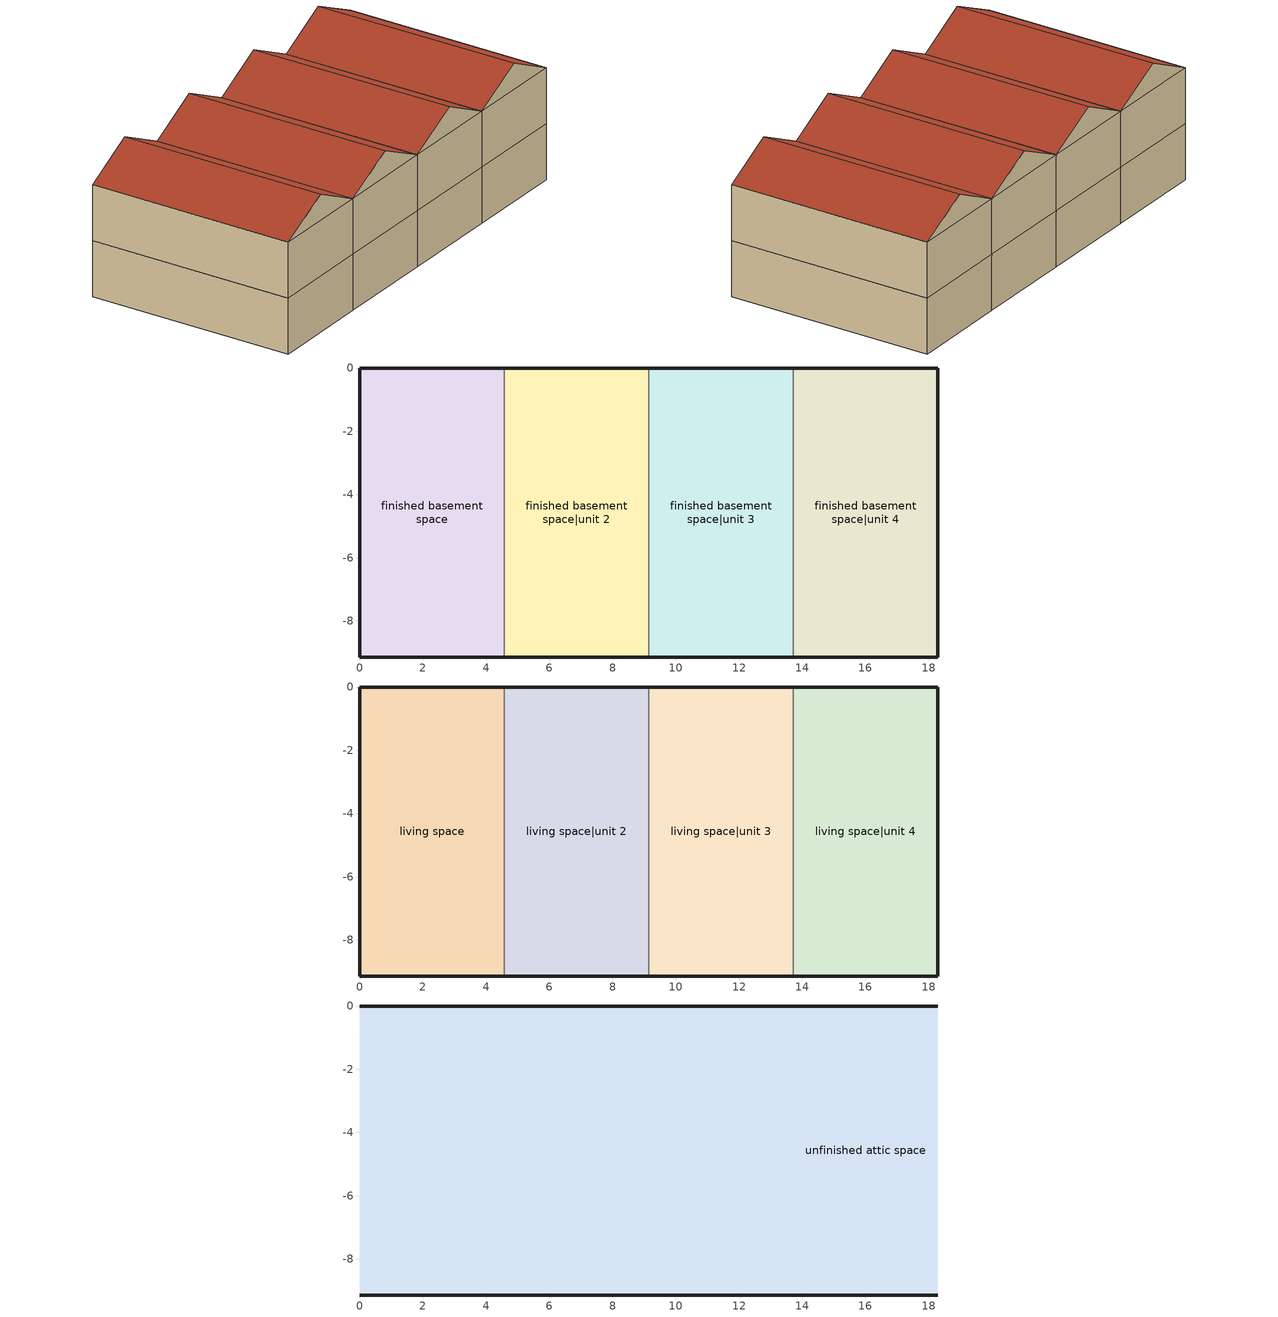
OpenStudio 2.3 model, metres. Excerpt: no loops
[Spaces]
finished basement space
 floor ground: 0,-9.14 0,0 4.57,0 4.57,-9.14 z-2.44
 wall ground: 4.57,0 0,0 0,-9.14 4.57,-9.14 z-2.44:0
 wall to finished basement space|unit 2: 4.57,-9.14 4.57,0 z-2.44:0
finished basement space|unit 2
 floor ground: 4.57,-9.14 4.57,0 9.14,0 9.14,-9.14 z-2.44
 wall ground: 9.14,0 4.57,0 / 4.57,-9.14 9.14,-9.14 z-2.44:0
 wall to finished basement space|unit 3: 9.14,-9.14 9.14,0 z-2.44:0
finished basement space|unit 3
 floor ground: 9.14,-9.14 9.14,0 13.72,0 13.72,-9.14 z-2.44
 wall ground: 13.72,0 9.14,0 / 9.14,-9.14 13.72,-9.14 z-2.44:0
 wall to finished basement space|unit 4: 13.72,-9.14 13.72,0 z-2.44:0
finished basement space|unit 4
 floor ground: 13.72,-9.14 13.72,0 18.29,0 18.29,-9.14 z-2.44
 wall ground: 13.72,-9.14 18.29,-9.14 18.29,0 13.72,0 z-2.44:0
living space
 floor to finished basement space: 0,-9.14 0,0 4.57,0 4.57,-9.14 z0
 wall outside: 4.57,0 0,0 0,-9.14 4.57,-9.14 z0:2.44
 wall to living space|unit 2: 4.57,-9.14 4.57,0 z0:2.44
living space|unit 2
 floor to finished basement space|unit 2: 4.57,-9.14 4.57,0 9.14,0 9.14,-9.14 z0
 wall outside: 4.57,-9.14 9.14,-9.14 / 9.14,0 4.57,0 z0:2.44
 wall to living space|unit 3: 9.14,-9.14 9.14,0 z0:2.44
living space|unit 3
 floor to finished basement space|unit 3: 9.14,-9.14 9.14,0 13.72,0 13.72,-9.14 z0
 wall outside: 9.14,-9.14 13.72,-9.14 / 13.72,0 9.14,0 z0:2.44
 wall to living space|unit 4: 13.72,-9.14 13.72,0 z0:2.44
living space|unit 4
 floor to finished basement space|unit 4: 13.72,-9.14 13.72,0 18.29,0 18.29,-9.14 z0
 wall outside: 13.72,-9.14 18.29,-9.14 18.29,0 13.72,0 z0:2.44
unfinished attic space
 floor to living space: 0,-9.14 0,0 4.57,0 4.57,-9.14 z2.44
 floor to living space|unit 2: 4.57,-9.14 4.57,0 9.14,0 9.14,-9.14 z2.44
 floor to living space|unit 3: 9.14,-9.14 9.14,0 13.72,0 13.72,-9.14 z2.44
 floor to living space|unit 4: 13.72,-9.14 13.72,0 18.29,0 18.29,-9.14 z2.44
 wall outside: 2.29,-9.14,3.58 0,-9.14,2.44 4.57,-9.14,2.44; 2.29,0,3.58 4.57,0,2.44 0,0,2.44; 6.86,0,3.58 9.14,0,2.44 4.57,0,2.44; 6.86,-9.14,3.58 4.57,-9.14,2.44 9.14,-9.14,2.44; 11.43,0,3.58 13.72,0,2.44 9.14,0,2.44; 11.43,-9.14,3.58 9.14,-9.14,2.44 13.72,-9.14,2.44; 16,0,3.58 18.29,0,2.44 13.72,0,2.44; 16,-9.14,3.58 13.72,-9.14,2.44 18.29,-9.14,2.44
 roof outside: 2.29,0,3.58 0,0,2.44 0,-9.14,2.44 2.29,-9.14,3.58; 2.29,-9.14,3.58 4.57,-9.14,2.44 4.57,0,2.44 2.29,0,3.58; 6.86,-9.14,3.58 9.14,-9.14,2.44 9.14,0,2.44 6.86,0,3.58; 6.86,0,3.58 4.57,0,2.44 4.57,-9.14,2.44 6.86,-9.14,3.58; 11.43,-9.14,3.58 13.72,-9.14,2.44 13.72,0,2.44 11.43,0,3.58; 11.43,0,3.58 9.14,0,2.44 9.14,-9.14,2.44 11.43,-9.14,3.58; 16,-9.14,3.58 18.29,-9.14,2.44 18.29,0,2.44 16,0,3.58; 16,0,3.58 13.72,0,2.44 13.72,-9.14,2.44 16,-9.14,3.58
[Schedule:Day]
residential clothes washer schedule allday5 2; residential clothes washer schedule allday6 2; residential clothes washer schedule allday7 2; residential clothes washer schedule allday8 2; residential clothes washer schedule allday15 2; residential clothes washer schedule allday19 2; residential clothes washer schedule allday21 2; residential clothes washer schedule allday22 2; residential clothes washer schedule allday26 2; residential clothes washer schedule allday29 2; residential clothes washer schedule allday32 2; residential clothes washer schedule allday38 2; residential clothes washer schedule allday39 2; residential clothes washer schedule allday46 2; residential clothes washer schedule allday50 2; residential clothes washer schedule allday53 2; residential clothes washer schedule allday60 2; residential clothes washer schedule allday65 2; residential clothes washer schedule allday79 2; residential clothes washer schedule allday81 2; residential clothes washer schedule allday83 2; residential clothes washer schedule allday88 2; residential clothes washer schedule allday89 2; residential clothes washer schedule allday95 2; residential clothes washer schedule allday96 2; residential clothes washer schedule allday97 2; residential clothes washer schedule allday108 2; residential clothes washer schedule allday111 2; residential clothes washer schedule allday113 2; residential clothes washer schedule allday116 2; residential clothes washer schedule allday117 2; residential clothes washer schedule allday128 2; residential clothes washer schedule allday134 2; residential clothes washer schedule allday136 2; residential clothes washer schedule allday137 2; residential clothes washer schedule allday142 2; residential clothes washer schedule allday143 2; residential clothes washer schedule allday144 2; residential clothes washer schedule allday146 2; residential clothes washer schedule allday160 2; residential clothes washer schedule allday161 2; residential clothes washer schedule allday162 2; residential clothes washer schedule allday165 2; residential clothes washer schedule allday166 2; residential clothes washer schedule allday167 2; residential clothes washer schedule allday168 2; residential clothes washer schedule allday170 2; residential clothes washer schedule allday172 2; residential clothes washer schedule allday173 2; residential clothes washer schedule allday175 2; residential clothes washer schedule allday178 2; residential clothes washer schedule allday186 2; residential clothes washer schedule allday187 2; residential clothes washer schedule allday191 2; residential clothes washer schedule allday192 2; residential clothes washer schedule allday194 2; residential clothes washer schedule allday204 2; residential clothes washer schedule allday205 2; residential clothes washer schedule allday213 2; residential clothes washer schedule allday214 2; residential clothes washer schedule allday215 2; residential clothes washer schedule allday216 2; residential clothes washer schedule allday222 2; residential clothes washer schedule allday233 2; residential clothes washer schedule allday235 2; residential clothes washer schedule allday237 2; residential clothes washer schedule allday238 2; residential clothes washer schedule allday239 2; residential clothes washer schedule allday240 2; residential clothes washer schedule allday241 2; residential clothes washer schedule allday242 2; residential clothes washer schedule allday243 2; residential clothes washer schedule allday244 2; residential clothes washer schedule allday246 2; residential clothes washer schedule allday247 2; residential clothes washer schedule allday249 2; residential clothes washer schedule allday250 2; residential clothes washer schedule allday254 2; residential clothes washer schedule allday256 2; residential clothes washer schedule allday259 2; residential clothes washer schedule allday262 2; residential clothes washer schedule allday267 2; residential clothes washer schedule allday269 2; residential clothes washer schedule allday272 2; residential clothes washer schedule allday274 2; residential clothes washer schedule allday282 2; residential clothes washer schedule allday283 2; residential clothes washer schedule allday288 2; residential clothes washer schedule allday289 2; residential clothes washer schedule allday291 2; residential clothes washer schedule allday292 2; residential clothes washer schedule allday294 2; residential clothes washer schedule allday295 2; residential clothes washer schedule allday308 2; residential clothes washer schedule allday310 2; residential clothes washer schedule allday316 2; residential clothes washer schedule allday329 2; residential clothes washer schedule allday331 2; residential clothes washer schedule allday333 2; residential clothes washer schedule allday335 2; residential clothes washer schedule allday339 2; residential clothes washer schedule allday341 2; residential clothes washer schedule allday343 2; residential clothes washer schedule allday349 2; residential clothes washer schedule allday353 2; residential clothes washer schedule allday355 2; residential clothes washer schedule allday358 2; residential clothes washer schedule allday360 2; residential clothes washer schedule allday361 2; residential clothes washer schedule allday364 2; Schedule Day 4; residential clothes washer schedule allday2 3; residential clothes washer schedule allday3 3; residential clothes washer schedule allday6 3; residential clothes washer schedule allday9 3; residential clothes washer schedule allday10 3; residential clothes washer schedule allday12 3; residential clothes washer schedule allday13 3; residential clothes washer schedule allday14 3; residential clothes washer schedule allday15 3; residential clothes washer schedule allday22 3; residential clothes washer schedule allday26 3; residential clothes washer schedule allday28 3; residential clothes washer schedule allday29 3; residential clothes washer schedule allday33 3; residential clothes washer schedule allday36 3; residential clothes washer schedule allday39 3; residential clothes washer schedule allday45 3; residential clothes washer schedule allday46 3; residential clothes washer schedule allday53 3; residential clothes washer schedule allday57 3; residential clothes washer schedule allday60 3; residential clothes washer schedule allday67 3; residential clothes washer schedule allday72 3; residential clothes washer schedule allday86 3; residential clothes washer schedule allday88 3; residential clothes washer schedule allday90 3; residential clothes washer schedule allday95 3; residential clothes washer schedule allday96 3; residential clothes washer schedule allday102 3; residential clothes washer schedule allday103 3; residential clothes washer schedule allday104 3; residential clothes washer schedule allday115 3; residential clothes washer schedule allday118 3; residential clothes washer schedule allday120 3; residential clothes washer schedule allday123 3; residential clothes washer schedule allday124 3; residential clothes washer schedule allday135 3; residential clothes washer schedule allday141 3; residential clothes washer schedule allday143 3; residential clothes washer schedule allday144 3; residential clothes washer schedule allday149 3; residential clothes washer schedule allday150 3; residential clothes washer schedule allday151 3; residential clothes washer schedule allday153 3; residential clothes washer schedule allday167 3; residential clothes washer schedule allday168 3; residential clothes washer schedule allday169 3; residential clothes washer schedule allday172 3; residential clothes washer schedule allday173 3; residential clothes washer schedule allday174 3; residential clothes washer schedule allday175 3; residential clothes washer schedule allday177 3; residential clothes washer schedule allday179 3; residential clothes washer schedule allday180 3; residential clothes washer schedule allday182 3; residential clothes washer schedule allday185 3; residential clothes washer schedule allday193 3; residential clothes washer schedule allday194 3; residential clothes washer schedule allday198 3; residential clothes washer schedule allday199 3; residential clothes washer schedule allday201 3; residential clothes washer schedule allday211 3; residential clothes washer schedule allday212 3; residential clothes washer schedule allday220 3; residential clothes washer schedule allday221 3; residential clothes washer schedule allday222 3; residential clothes washer schedule allday223 3; residential clothes washer schedule allday229 3; residential clothes washer schedule allday240 3; residential clothes washer schedule allday242 3; residential clothes washer schedule allday244 3; residential clothes washer schedule allday245 3; residential clothes washer schedule allday246 3; residential clothes washer schedule allday247 3; residential clothes washer schedule allday248 3; residential clothes washer schedule allday249 3; residential clothes washer schedule allday250 3; residential clothes washer schedule allday251 3; residential clothes washer schedule allday253 3; residential clothes washer schedule allday254 3; residential clothes washer schedule allday256 3; residential clothes washer schedule allday257 3; residential clothes washer schedule allday261 3; residential clothes washer schedule allday263 3; residential clothes washer schedule allday266 3; residential clothes washer schedule allday269 3; residential clothes washer schedule allday274 3; residential clothes washer schedule allday276 3; residential clothes washer schedule allday279 3; residential clothes washer schedule allday281 3; residential clothes washer schedule allday289 3; residential clothes washer schedule allday290 3; residential clothes washer schedule allday295 3; residential clothes washer schedule allday296 3; residential clothes washer schedule allday298 3; residential clothes washer schedule allday299 3; residential clothes washer schedule allday301 3; residential clothes washer schedule allday302 3; residential clothes washer schedule allday315 3; residential clothes washer schedule allday317 3: 24, 0, 0
residential clothes washer schedule allday9 2; residential clothes washer schedule allday16 3: 9, 20, 0, 9, 30, 0.159618, 15, 50, 0, 16, 0, 0.0569246, 19, 50, 0, 20, 0, 0.0422111, 24, 0, 0
residential clothes washer schedule allday10 2; residential clothes washer schedule allday17 3: 18, 50, 0, 19, 0, 0.0546734, 21, 50, 0, 22, 0, 0.0433769, 22, 30, 0, 22, 40, 0.0059698, 24, 0, 0
residential clothes washer schedule allday11 2; residential clothes washer schedule allday18 3: 10, 20, 0, 10, 30, 0.0442212, 11, 40, 0, 11, 50, 0.0761206, 24, 0, 0
residential clothes washer schedule allday12 2; residential clothes washer schedule allday19 3: 13, 10, 0, 13, 20, 0.0358995, 14, 30, 0, 14, 40, 0.044804, 21, 50, 0, 22, 0, 0.0669347, 22, 10, 0.114392, 22, 20, 0.038995, 24, 0, 0
residential clothes washer schedule allday13 2; residential clothes washer schedule allday20 3: 8, 50, 0, 9, 0, 0.0302111, 24, 0, 0
residential clothes washer schedule allday14 2; residential clothes washer schedule allday21 3: 10, 0, 0, 10, 10, 0.075618, 24, 0, 0
residential clothes washer schedule allday16 2; residential clothes washer schedule allday23 3: 18, 10, 0, 18, 20, 0.031799, 19, 30, 0, 19, 40, 0.0070352, 20, 40, 0, 20, 50, 0.0671759, 24, 0, 0
residential clothes washer schedule allday17 2; residential clothes washer schedule allday24 3: 6, 50, 0, 7, 0, 0.0342111, 8, 0, 0, 8, 10, 0.0394372, 8, 40, 0, 8, 50, 0.102332, 14, 20, 0, 14, 30, 0.0766232, 14, 40, 0.0559598, 21, 20, 0, 21, 30, 0.135919, 24, 0, 0
residential clothes washer schedule allday18 2; residential clothes washer schedule allday25 3: 7, 30, 0, 7, 40, 0.0832763, 8, 40, 0, 8, 50, 0.0274975, 9, 0, 0.0380905, 19, 10, 0, 19, 20, 0.0472161, 20, 20, 0, 20, 30, 0.111156, 20, 40, 0.0339296, 24, 0, 0
residential clothes washer schedule allday20 2; residential clothes washer schedule allday27 3: 8, 10, 0, 8, 20, 0.0225729, 9, 30, 0, 9, 40, 0.0542714, 24, 0, 0
residential clothes washer schedule allday23 2; residential clothes washer schedule allday30 3: 10, 10, 0, 10, 20, 0.0726432, 11, 20, 0, 11, 30, 0.0728643, 12, 40, 0, 12, 50, 0.0550955, 13, 50, 0, 14, 0, 0.0319196, 24, 0, 0
residential clothes washer schedule allday24 2; residential clothes washer schedule allday31 3: 16, 0, 0, 16, 10, 0.0672562, 22, 10, 0, 22, 20, 0.0223317, 23, 20, 0, 23, 30, 0.0201206, 24, 0, 0
residential clothes washer schedule allday25 2; residential clothes washer schedule allday32 3: 21, 40, 0, 21, 50, 0.093206, 24, 0, 0
residential clothes washer schedule allday27 2; residential clothes washer schedule allday34 3: 5, 10, 0, 5, 20, 0.084804, 5, 30, 0.0030352, 17, 30, 0, 17, 40, 0.127879, 24, 0, 0
residential clothes washer schedule allday28 2; residential clothes washer schedule allday35 3: 4, 30, 0, 4, 40, 0.0394372, 7, 10, 0, 7, 20, 0.0632362, 7, 30, 0.0247236, 8, 20, 0, 8, 30, 0.0079799, 8, 40, 0.0313367, 24, 0, 0
residential clothes washer schedule allday30 2; residential clothes washer schedule allday37 3: 11, 20, 0, 11, 30, 0.0198995, 12, 30, 0, 12, 40, 0.0480603, 13, 50, 0, 14, 0, 0.061387, 15, 0, 0, 15, 10, 0.0524422, 16, 50, 0, 17, 0, 0.0118191, 17, 10, 0.0787739, 24, 0, 0
residential clothes washer schedule allday31 2; residential clothes washer schedule allday38 3: 14, 50, 0, 15, 0, 0.0511156, 24, 0, 0
residential clothes washer schedule allday33 2; residential clothes washer schedule allday40 3: 9, 40, 0, 9, 50, 0.0784523, 24, 0, 0
residential clothes washer schedule allday34 2; residential clothes washer schedule allday41 3: 7, 10, 0, 7, 20, 0.0689246, 7, 30, 0.115015, 8, 30, 0, 8, 40, 0.167478, 8, 50, 0.0257487, 9, 40, 0, 9, 50, 0.0336683, 10, 0, 0.0738493, 24, 0, 0
residential clothes washer schedule allday35 2; residential clothes washer schedule allday42 3: 8, 20, 0, 8, 30, 0.0211457, 24, 0, 0
residential clothes washer schedule allday36 2; residential clothes washer schedule allday43 3: 13, 10, 0, 13, 20, 0.0225528, 24, 0, 0
residential clothes washer schedule allday37 2; residential clothes washer schedule allday44 3: 14, 30, 0, 14, 50, 0.0443819, 24, 0, 0
residential clothes washer schedule allday40 2; residential clothes washer schedule allday47 3: 15, 10, 0, 15, 20, 0.0662312, 24, 0, 0
residential clothes washer schedule allday41 2; residential clothes washer schedule allday48 3: 23, 50, 0, 24, 0, 0.0068141
residential clothes washer schedule allday42 2; residential clothes washer schedule allday49 3: 1, 10, 0, 1, 20, 0.0237387, 16, 50, 0, 17, 0, 0.0059698, 24, 0, 0
residential clothes washer schedule allday43 2; residential clothes washer schedule allday50 3: 7, 0, 0, 7, 10, 0.0462915, 8, 10, 0, 8, 20, 0.0045628, 15, 40, 0, 15, 50, 0.190633, 16, 50, 0, 17, 0, 0.0126231, 17, 10, 0.0207035, 24, 0, 0
residential clothes washer schedule allday44 2; residential clothes washer schedule allday51 3: 10, 30, 0, 10, 40, 0.0360603, 11, 40, 0, 11, 50, 0.0504523, 24, 0, 0
residential clothes washer schedule allday45 2; residential clothes washer schedule allday52 3: 1, 40, 0, 1, 50, 0.0455879, 2, 50, 0, 3, 0, 0.0038794, 7, 30, 0, 7, 40, 0.0438995, 16, 0, 0, 16, 10, 0.101146, 17, 20, 0, 17, 30, 0.0229146, 24, 0, 0
residential clothes washer schedule allday47 2; residential clothes washer schedule allday54 3: 14, 10, 0, 14, 20, 0.061407, 14, 30, 0.0826131, 20, 0, 0, 20, 10, 0.0688442, 24, 0, 0
residential clothes washer schedule allday48 2; residential clothes washer schedule allday55 3: 8, 50, 0, 9, 0, 0.0830955, 9, 10, 0.0619698, 10, 0, 0, 10, 10, 0.0107739, 10, 20, 0.0166834, 24, 0, 0
residential clothes washer schedule allday49 2; residential clothes washer schedule allday56 3: 8, 0, 0, 8, 10, 0.0723819, 15, 50, 0, 16, 0, 0.0249045, 16, 10, 0.0366432, 16, 20, 0.0483819, 17, 0, 0, 17, 10, 0.0076382, 17, 20, 0.036201, 17, 30, 0.0722211, 17, 40, 0, 17, 50, 0.0382111, 18, 50, 0, 19, 0, 0.0204623, 20, 10, 0, 20, 20, 0.0081005, 24, 0, 0
residential clothes washer schedule allday51 2; residential clothes washer schedule allday58 3: 22, 10, 0, 22, 20, 0.0933066, 24, 0, 0
residential clothes washer schedule allday52 2; residential clothes washer schedule allday59 3: 8, 10, 0, 8, 20, 0.0567839, 9, 30, 0, 9, 40, 0.0306131, 24, 0, 0
residential clothes washer schedule allday54 2; residential clothes washer schedule allday61 3: 18, 20, 0, 18, 30, 0.0036784, 24, 0, 0
residential clothes washer schedule allday55 2; residential clothes washer schedule allday62 3: 4, 20, 0, 4, 30, 0.0760402, 5, 30, 0, 5, 40, 0.12193, 5, 50, 0.0634171, 6, 50, 0, 7, 0, 0.064784, 9, 0, 0, 9, 10, 0.003598, 10, 10, 0, 10, 20, 0.051196, 24, 0, 0
residential clothes washer schedule allday56 2; residential clothes washer schedule allday63 3: 16, 20, 0, 16, 30, 0.0742513, 24, 0, 0
residential clothes washer schedule allday57 2; residential clothes washer schedule allday64 3: 14, 40, 0, 14, 50, 0.0605427, 24, 0, 0
residential clothes washer schedule allday58 2; residential clothes washer schedule allday65 3: 16, 40, 0, 16, 50, 0.0366432, 24, 0, 0
residential clothes washer schedule allday59 2; residential clothes washer schedule allday66 3: 5, 10, 0, 5, 20, 0.0237789, 12, 30, 0, 12, 40, 0.0173266, 13, 40, 0, 13, 50, 0.0494874, 15, 0, 0, 15, 10, 0.0198593, 24, 0, 0
residential clothes washer schedule allday61 2; residential clothes washer schedule allday68 3: 8, 50, 0, 9, 0, 0.0148744, 9, 10, 0.0226532, 9, 50, 0, 10, 0, 0.0125226, 17, 20, 0, 17, 30, 0.0624925, 24, 0, 0
residential clothes washer schedule allday62 2; residential clothes washer schedule allday69 3: 14, 40, 0, 14, 50, 0.0192764, 24, 0, 0
residential clothes washer schedule allday63 2; residential clothes washer schedule allday70 3: 9, 0, 0, 9, 10, 0.0246432, 24, 0, 0
residential clothes washer schedule allday64 2; residential clothes washer schedule allday71 3: 9, 10, 0, 9, 20, 0.0305528, 9, 30, 0.0052261, 9, 40, 0.0958593, 9, 50, 0.090211, 10, 20, 0, 10, 30, 0.029005, 10, 40, 0, 10, 50, 0.0960201, 11, 0, 0.0960804, 11, 50, 0, 12, 0, 0.0794573, 12, 10, 0.122653, 12, 20, 0.0392764, 13, 0, 0, 13, 10, 0.0467538, 13, 20, 0.182452, 13, 30, 0.0711759, 24, 0, 0
residential clothes washer schedule allday66 2; residential clothes washer schedule allday73 3: 9, 0, 0, 9, 10, 0.036804, 10, 20, 0, 10, 30, 0.0687437, 24, 0, 0
residential clothes washer schedule allday67 2; residential clothes washer schedule allday74 3: 18, 40, 0, 18, 50, 0.0915778, 19, 0, 0.0573668, 19, 10, 0.0295477, 24, 0, 0
residential clothes washer schedule allday68 2; residential clothes washer schedule allday75 3: 10, 0, 0, 10, 10, 0.0466131, 24, 0, 0
residential clothes washer schedule allday69 2; residential clothes washer schedule allday76 3: 6, 30, 0, 6, 40, 0.0574472, 24, 0, 0
residential clothes washer schedule allday70 2; residential clothes washer schedule allday77 3: 7, 0, 0, 7, 10, 0.102714, 8, 10, 0, 8, 20, 0.0860302, 8, 30, 0.0453066, 18, 0, 0, 18, 10, 0.0468945, 18, 20, 0.102995, 18, 30, 0.0659297, 18, 40, 0.0184925, 24, 0, 0
residential clothes washer schedule allday71 2; residential clothes washer schedule allday78 3: 12, 0, 0, 12, 10, 0.0929046, 12, 20, 0.0606432, 13, 20, 0, 13, 30, 0.0469347, 24, 0, 0
residential clothes washer schedule allday72 2; residential clothes washer schedule allday79 3: 9, 50, 0, 10, 0, 0.0063719, 14, 40, 0, 14, 50, 0.0476985, 24, 0, 0
residential clothes washer schedule allday73 2; residential clothes washer schedule allday80 3: 11, 10, 0, 11, 20, 0.0367236, 20, 0, 0, 20, 10, 0.0191156, 24, 0, 0
residential clothes washer schedule allday74 2; residential clothes washer schedule allday81 3: 11, 50, 0, 12, 0, 0.0276583, 12, 10, 0, 12, 20, 0.0887839, 12, 30, 0.0136281, 24, 0, 0
residential clothes washer schedule allday75 2; residential clothes washer schedule allday82 3: 23, 10, 0, 23, 20, 0.0391759, 23, 30, 0.0923618, 23, 40, 0.034995, 24, 0, 0
residential clothes washer schedule allday76 2; residential clothes washer schedule allday83 3: 21, 10, 0, 21, 20, 0.0715578, 24, 0, 0
residential clothes washer schedule allday77 2; residential clothes washer schedule allday84 3: 4, 30, 0, 4, 40, 0.0450854, 24, 0, 0
residential clothes washer schedule allday78 2; residential clothes washer schedule allday85 3: 14, 50, 0, 15, 0, 0.0209246, 24, 0, 0
residential clothes washer schedule allday80 2; residential clothes washer schedule allday87 3: 11, 30, 0, 11, 40, 0.0732261, 12, 40, 0, 12, 50, 0.0321809, 24, 0, 0
residential clothes washer schedule allday82 2; residential clothes washer schedule allday89 3: 5, 20, 0, 5, 30, 0.0379095, 24, 0, 0
residential clothes washer schedule allday84 2; residential clothes washer schedule allday91 3: 22, 40, 0, 22, 50, 0.0082814, 24, 0, 0
residential clothes washer schedule allday85 2; residential clothes washer schedule allday92 3: 10, 50, 0, 11, 0, 0.0383317, 11, 10, 0.0157588, 11, 20, 0.0537286, 12, 10, 0, 12, 20, 0.100281, 12, 30, 0.130332, 12, 40, 0.0803216, 23, 20, 0, 23, 30, 0.0194975, 24, 0, 0
residential clothes washer schedule allday86 2; residential clothes washer schedule allday93 3: 8, 50, 0, 9, 0, 0.0542312, 24, 0, 0
residential clothes washer schedule allday87 2; residential clothes washer schedule allday94 3: 10, 30, 0, 10, 40, 0.0316784, 16, 50, 0, 17, 0, 0.0476181, 17, 10, 0.0426935, 17, 20, 0.0267538, 24, 0, 0
residential clothes washer schedule allday90 2; residential clothes washer schedule allday97 3: 12, 0, 0, 12, 10, 0.0488844, 12, 20, 0.0261307, 24, 0, 0
residential clothes washer schedule allday91 2; residential clothes washer schedule allday98 3: 7, 50, 0, 8, 0, 0.0046633, 24, 0, 0
residential clothes washer schedule allday92 2; residential clothes washer schedule allday99 3: 15, 30, 0, 15, 40, 0.0523015, 24, 0, 0
residential clothes washer schedule allday93 2; residential clothes washer schedule allday100 3: 13, 10, 0, 13, 20, 0.013809, 24, 0, 0
residential clothes washer schedule allday94 2; residential clothes washer schedule allday101 3: 8, 30, 0, 8, 40, 0.0893668, 8, 50, 0.0126834, 24, 0, 0
residential clothes washer schedule allday98 2; residential clothes washer schedule allday105 3: 6, 20, 0, 6, 30, 0.022593, 11, 40, 0, 11, 50, 0.0276985, 12, 0, 0.0951155, 12, 10, 0.152261, 23, 10, 0, 23, 20, 0.0346734, 24, 0, 0
residential clothes washer schedule allday99 2; residential clothes washer schedule allday106 3: 0, 20, 0, 0, 30, 0.0518794, 8, 40, 0, 8, 50, 0.0173467, 10, 0, 0, 10, 10, 0.0708342, 11, 10, 0, 11, 20, 0.0650854, 22, 10, 0, 22, 20, 0.0054673, 24, 0, 0
residential clothes washer schedule allday100 2; residential clothes washer schedule allday107 3: 10, 20, 0, 10, 30, 0.0087236, 24, 0, 0
residential clothes washer schedule allday101 2; residential clothes washer schedule allday108 3: 11, 30, 0, 11, 40, 0.0332462, 24, 0, 0
residential clothes washer schedule allday102 2; residential clothes washer schedule allday109 3: 11, 10, 0, 11, 20, 0.0535678, 14, 50, 0, 15, 0, 0.0367437, 24, 0, 0
residential clothes washer schedule allday103 2; residential clothes washer schedule allday110 3: 8, 10, 0, 8, 20, 0.0638392, 24, 0, 0
residential clothes washer schedule allday104 2; residential clothes washer schedule allday111 3: 13, 50, 0, 14, 0, 0.0561005, 15, 0, 0, 15, 10, 0.084382, 16, 10, 0, 16, 20, 0.0548744, 17, 30, 0, 17, 40, 0.0565226, 21, 20, 0, 21, 30, 0.0590754, 21, 40, 0.0072563, 24, 0, 0
residential clothes washer schedule allday105 2; residential clothes washer schedule allday112 3: 0, 20, 0, 0, 30, 0.0367638, 13, 50, 0, 14, 0, 0.002593, 14, 10, 0.0637588, 16, 50, 0, 17, 0, 0.0100704, 17, 10, 0.0316784, 18, 0, 0, 18, 10, 0.0058492, 18, 20, 0.010995, 24, 0, 0
residential clothes washer schedule allday106 2; residential clothes washer schedule allday113 3: 10, 0, 0, 10, 10, 0.0353166, 24, 0, 0
residential clothes washer schedule allday107 2; residential clothes washer schedule allday114 3: 0, 10, 0.0863518, 1, 20, 0, 1, 30, 0.0437387, 24, 0, 0
residential clothes washer schedule allday109 2; residential clothes washer schedule allday116 3: 23, 10, 0, 23, 20, 0.0273568, 24, 0, 0
residential clothes washer schedule allday110 2; residential clothes washer schedule allday117 3: 0, 30, 0, 0, 40, 0.12808, 1, 40, 0, 1, 50, 0.0366432, 16, 40, 0, 16, 50, 0.0548945, 18, 0, 0, 18, 10, 0.0959799, 19, 10, 0, 19, 20, 0.0630553, 20, 30, 0, 20, 40, 0.0448643, 24, 0, 0
residential clothes washer schedule allday112 2; residential clothes washer schedule allday119 3: 7, 50, 0, 8, 0, 0.0026332, 9, 0, 0, 9, 10, 0.0204623, 11, 0, 0, 11, 10, 0.0324422, 12, 10, 0, 12, 20, 0.0159397, 12, 30, 0.0527638, 24, 0, 0
residential clothes washer schedule allday114 2; residential clothes washer schedule allday121 3: 19, 40, 0, 19, 50, 0.0720402, 24, 0, 0
residential clothes washer schedule allday115 2; residential clothes washer schedule allday122 3: 20, 30, 0, 20, 40, 0.0115176, 21, 50, 0, 22, 0, 0.0829748, 24, 0, 0
residential clothes washer schedule allday118 2; residential clothes washer schedule allday125 3: 9, 30, 0, 9, 40, 0.0162814, 21, 10, 0, 21, 20, 0.0527839, 24, 0, 0
residential clothes washer schedule allday119 2; residential clothes washer schedule allday126 3: 7, 0, 0, 7, 10, 0.0396382, 14, 0, 0, 14, 10, 0.142834, 24, 0, 0
residential clothes washer schedule allday120 2; residential clothes washer schedule allday127 3: 2, 20, 0, 2, 30, 0.0064322, 3, 40, 0, 3, 50, 0.118794, 21, 10, 0, 21, 20, 0.0285427, 24, 0, 0
residential clothes washer schedule allday121 2; residential clothes washer schedule allday128 3: 6, 30, 0, 6, 40, 0.0750553, 6, 50, 0.0340101, 7, 40, 0, 7, 50, 0.0912764, 8, 0, 0.0458693, 9, 10, 0, 9, 20, 0.0448844, 24, 0, 0
residential clothes washer schedule allday122 2; residential clothes washer schedule allday129 3: 15, 0, 0, 15, 10, 0.13206, 15, 20, 0.0239196, 24, 0, 0
residential clothes washer schedule allday123 2; residential clothes washer schedule allday130 3: 21, 10, 0, 21, 20, 0.0984322, 24, 0, 0
residential clothes washer schedule allday124 2; residential clothes washer schedule allday131 3: 7, 10, 0, 7, 20, 0.062191, 12, 30, 0, 12, 40, 0.082211, 24, 0, 0
residential clothes washer schedule allday125 2; residential clothes washer schedule allday132 3: 17, 50, 0, 18, 0, 0.0679396, 19, 10, 0, 19, 20, 0.0660101, 24, 0, 0
residential clothes washer schedule allday126 2; residential clothes washer schedule allday133 3: 16, 50, 0, 17, 0, 0.0553769, 24, 0, 0
residential clothes washer schedule allday127 2; residential clothes washer schedule allday134 3: 20, 30, 0, 20, 40, 0.099618, 20, 50, 0.049809, 24, 0, 0
residential clothes washer schedule allday129 2; residential clothes washer schedule allday136 3: 17, 30, 0, 17, 40, 0.0957186, 24, 0, 0
residential clothes washer schedule allday130 2; residential clothes washer schedule allday137 3: 22, 30, 0, 22, 40, 0.0391357, 22, 50, 0.0402613, 24, 0, 0
residential clothes washer schedule allday131 2; residential clothes washer schedule allday138 3: 14, 20, 0, 14, 30, 0.0763216, 24, 0, 0
residential clothes washer schedule allday132 2; residential clothes washer schedule allday139 3: 11, 40, 0, 11, 50, 0.0586935, 12, 50, 0, 13, 0, 0.0628342, 14, 10, 0, 14, 20, 0.0078593, 15, 20, 0, 15, 30, 0.0666734, 24, 0, 0
residential clothes washer schedule allday133 2; residential clothes washer schedule allday140 3: 11, 20, 0, 11, 30, 0.0059899, 24, 0, 0
residential clothes washer schedule allday135 2; residential clothes washer schedule allday142 3: 16, 0, 0, 16, 10, 0.0319196, 24, 0, 0
residential clothes washer schedule allday138 2; residential clothes washer schedule allday145 3: 7, 0, 0, 7, 10, 0.0363819, 10, 0, 0, 10, 10, 0.0723819, 11, 20, 0, 11, 30, 0.0663316, 24, 0, 0
residential clothes washer schedule allday139 2; residential clothes washer schedule allday146 3: 8, 30, 0, 8, 40, 0.0599598, 9, 10, 0, 9, 20, 0.0241206, 9, 30, 0, 9, 40, 0.0667136, 24, 0, 0
residential clothes washer schedule allday140 2; residential clothes washer schedule allday147 3: 9, 0, 0, 9, 10, 0.0270352, 10, 10, 0, 10, 20, 0.0019899, 24, 0, 0
residential clothes washer schedule allday141 2; residential clothes washer schedule allday148 3: 8, 0, 0, 8, 10, 0.0422513, 8, 20, 0.139377, 15, 40, 0, 15, 50, 0.0351558, 24, 0, 0
residential clothes washer schedule allday145 2; residential clothes washer schedule allday152 3: 5, 0, 0, 5, 10, 0.0062714, 5, 20, 0.086794, 5, 30, 0.0340302, 10, 0, 0, 10, 10, 0.0069146, 10, 20, 0.109427, 19, 0, 0, 19, 10, 0.0524824, 20, 10, 0, 20, 20, 0.0193769, 21, 30, 0, 21, 40, 0.0743518, 24, 0, 0
residential clothes washer schedule allday147 2; residential clothes washer schedule allday154 3: 12, 10, 0, 12, 20, 0.0228141, 13, 30, 0, 13, 40, 0.0017487, 24, 0, 0
residential clothes washer schedule allday148 2; residential clothes washer schedule allday155 3: 14, 30, 0, 14, 40, 0.0627739, 20, 40, 0, 20, 50, 0.0190352, 21, 50, 0, 22, 0, 0.0235176, 24, 0, 0
residential clothes washer schedule allday149 2; residential clothes washer schedule allday156 3: 10, 50, 0, 11, 0, 0.0197387, 21, 30, 0, 21, 40, 0.018392, 22, 40, 0, 22, 50, 0.0065729, 24, 0, 0
residential clothes washer schedule allday150 2; residential clothes washer schedule allday157 3: 15, 0, 0, 15, 10, 0.0587738, 24, 0, 0
residential clothes washer schedule allday151 2; residential clothes washer schedule allday158 3: 15, 0, 0, 15, 10, 0.0199397, 18, 20, 0, 18, 30, 0.0748543, 19, 40, 0, 19, 50, 0.0179899, 20, 50, 0, 21, 0, 0.0376683, 22, 10, 0, 22, 20, 0.0419899, 24, 0, 0
residential clothes washer schedule allday152 2; residential clothes washer schedule allday159 3: 10, 30, 0, 10, 40, 0.0572864, 11, 40, 0, 11, 50, 0.0639397, 19, 0, 0, 19, 10, 0.0468341, 24, 0, 0
residential clothes washer schedule allday153 2; residential clothes washer schedule allday160 3: 12, 40, 0, 12, 50, 0.0373266, 24, 0, 0
residential clothes washer schedule allday154 2; residential clothes washer schedule allday161 3: 8, 40, 0, 8, 50, 0.0219899, 18, 0, 0, 18, 10, 0.0490452, 24, 0, 0
residential clothes washer schedule allday155 2; residential clothes washer schedule allday162 3: 9, 40, 0, 9, 50, 0.0456683, 24, 0, 0
residential clothes washer schedule allday156 2; residential clothes washer schedule allday163 3: 9, 50, 0, 10, 0, 0.0269347, 11, 10, 0, 11, 20, 0.0487638, 24, 0, 0
residential clothes washer schedule allday157 2; residential clothes washer schedule allday164 3: 4, 0, 0, 4, 10, 0.0571256, 7, 10, 0, 7, 20, 0.0658894, 8, 20, 0, 8, 30, 0.0261709, 9, 40, 0, 9, 50, 0.0515578, 16, 50, 0, 17, 0, 0.0139497, 24, 0, 0
residential clothes washer schedule allday158 2; residential clothes washer schedule allday165 3: 8, 50, 0, 9, 0, 0.0179095, 24, 0, 0
residential clothes washer schedule allday159 2; residential clothes washer schedule allday166 3: 8, 20, 0, 8, 30, 0.0085628, 24, 0, 0
residential clothes washer schedule allday163 2; residential clothes washer schedule allday170 3: 12, 20, 0, 12, 30, 0.0107739, 24, 0, 0
residential clothes washer schedule allday164 2; residential clothes washer schedule allday171 3: 7, 0, 0, 7, 10, 0.046191, 7, 20, 0.0645226, 11, 0, 0, 11, 10, 0.0014271, 12, 0, 0, 12, 10, 0.0816281, 13, 10, 0, 13, 20, 0.099397, 18, 0, 0, 18, 10, 0.0846633, 24, 0, 0
residential clothes washer schedule allday169 2; residential clothes washer schedule allday176 3: 8, 20, 0, 8, 30, 0.0439397, 8, 40, 0, 8, 50, 0.0535879, 9, 30, 0, 9, 40, 0.0234774, 9, 50, 0, 10, 0, 0.0229146, 10, 10, 0.0169045, 11, 10, 0, 11, 20, 0.0510955, 14, 0, 0, 14, 10, 0.0207437, 15, 10, 0, 15, 20, 0.0451256, 20, 10, 0, 20, 20, 0.0319598, 24, 0, 0
residential clothes washer schedule allday171 2; residential clothes washer schedule allday178 3: 14, 20, 0, 14, 30, 0.047196, 24, 0, 0
residential clothes washer schedule allday174 2; residential clothes washer schedule allday181 3: 5, 40, 0, 5, 50, 0.061005, 10, 40, 0, 10, 50, 0.0952563, 24, 0, 0
residential clothes washer schedule allday176 2; residential clothes washer schedule allday183 3: 7, 30, 0, 7, 40, 0.0032161, 9, 20, 0, 9, 30, 0.0628744, 13, 20, 0, 13, 30, 0.0486633, 20, 30, 0, 20, 40, 0.0545528, 21, 40, 0, 21, 50, 0.035598, 24, 0, 0
residential clothes washer schedule allday177 2; residential clothes washer schedule allday184 3: 19, 20, 0, 19, 30, 0.008402, 24, 0, 0
residential clothes washer schedule allday179 2; residential clothes washer schedule allday186 3: 23, 10, 0, 23, 20, 0.0572864, 24, 0, 0
residential clothes washer schedule allday180 2; residential clothes washer schedule allday187 3: 0, 20, 0, 0, 30, 0.0026131, 13, 0, 0, 13, 10, 0.0678794, 20, 0, 0, 20, 10, 0.0333467, 24, 0, 0
residential clothes washer schedule allday181 2; residential clothes washer schedule allday188 3: 0, 20, 0, 0, 30, 0.077809, 1, 30, 0, 1, 40, 0.0247437, 11, 20, 0, 11, 30, 0.0575678, 24, 0, 0
residential clothes washer schedule allday182 2; residential clothes washer schedule allday189 3: 12, 30, 0, 12, 40, 0.0367035, 12, 50, 0, 13, 0, 0.0683618, 24, 0, 0
residential clothes washer schedule allday183 2; residential clothes washer schedule allday190 3: 8, 10, 0, 8, 30, 0.0379296, 8, 40, 0, 8, 50, 0.0059095, 9, 30, 0, 9, 40, 0.0149146, 24, 0, 0
residential clothes washer schedule allday184 2; residential clothes washer schedule allday191 3: 13, 10, 0, 13, 20, 0.0078794, 14, 30, 0, 14, 40, 0.0168241, 24, 0, 0
residential clothes washer schedule allday185 2; residential clothes washer schedule allday192 3: 16, 40, 0, 16, 50, 0.0538894, 17, 40, 0, 17, 50, 0.0031759, 19, 0, 0, 19, 10, 0.0078593, 24, 0, 0
residential clothes washer schedule allday188 2; residential clothes washer schedule allday195 3: 15, 40, 0, 15, 50, 0.0369447, 24, 0, 0
residential clothes washer schedule allday189 2; residential clothes washer schedule allday196 3: 7, 20, 0, 7, 30, 0.0163015, 8, 0, 0, 8, 10, 0.0666131, 9, 10, 0, 9, 20, 0.0229548, 9, 30, 0.056804, 24, 0, 0
residential clothes washer schedule allday190 2; residential clothes washer schedule allday197 3: 11, 0, 0, 11, 10, 0.0110352, 21, 50, 0, 22, 0, 0.0402814, 24, 0, 0
residential clothes washer schedule allday193 2; residential clothes washer schedule allday200 3: 10, 10, 0, 10, 20, 0.0714774, 10, 30, 0.0606432, 10, 40, 0.0865929, 11, 30, 0, 11, 40, 0.0620503, 11, 50, 0.103879, 12, 0, 0.0136683, 12, 40, 0, 12, 50, 0.0197387, 13, 0, 0.054191, 13, 10, 0.206975, 13, 20, 0.0215879, 24, 0, 0
residential clothes washer schedule allday195 2; residential clothes washer schedule allday202 3: 11, 30, 0, 11, 40, 0.0051658, 12, 50, 0, 13, 0, 0.0673366, 24, 0, 0
residential clothes washer schedule allday196 2; residential clothes washer schedule allday203 3: 10, 10, 0, 10, 20, 0.0625528, 24, 0, 0
residential clothes washer schedule allday197 2; residential clothes washer schedule allday204 3: 14, 0, 0, 14, 10, 0.0912161, 24, 0, 0
residential clothes washer schedule allday198 2; residential clothes washer schedule allday205 3: 12, 10, 0, 12, 20, 0.0174673, 24, 0, 0
residential clothes washer schedule allday199 2; residential clothes washer schedule allday206 3: 20, 50, 0, 21, 0, 0.060804, 22, 10, 0, 22, 20, 0.0391156, 24, 0, 0
residential clothes washer schedule allday200 2; residential clothes washer schedule allday207 3: 8, 50, 0, 9, 0, 0.0691658, 9, 10, 0, 9, 20, 0.015397, 10, 20, 0, 10, 30, 0.0028141, 11, 40, 0, 11, 50, 0.0350754, 24, 0, 0
residential clothes washer schedule allday201 2; residential clothes washer schedule allday208 3: 7, 20, 0, 7, 30, 0.0927036, 19, 30, 0, 19, 40, 0.0757588, 19, 50, 0.194251, 20, 0, 0.046191, 20, 40, 0, 20, 50, 0.0367437, 21, 0, 0.108161, 21, 10, 0.0651457, 21, 30, 0, 21, 40, 0.010392, 23, 50, 0, 24, 0, 0.0433568
residential clothes washer schedule allday202 2; residential clothes washer schedule allday209 3: 1, 10, 0, 1, 20, 0.0023317, 1, 30, 0, 1, 40, 0.0691056, 1, 50, 0.0070754, 2, 20, 0, 2, 30, 0.0666131, 3, 40, 0, 3, 50, 0.0710754, 15, 20, 0, 15, 30, 0.0820301, 16, 30, 0, 16, 40, 0.0630955, 16, 50, 0.078191, 19, 30, 0, 19, 40, 0.0049849, 24, 0, 0
residential clothes washer schedule allday203 2; residential clothes washer schedule allday210 3: 14, 0, 0, 14, 10, 0.044804, 15, 10, 0, 15, 20, 0.0147337, 24, 0, 0
residential clothes washer schedule allday206 2; residential clothes washer schedule allday213 3: 10, 20, 0, 10, 30, 0.0190754, 10, 40, 0.0133869, 15, 20, 0, 15, 30, 0.0287839, 20, 0, 0, 20, 10, 0.036201, 24, 0, 0
residential clothes washer schedule allday207 2; residential clothes washer schedule allday214 3: 9, 30, 0, 9, 40, 0.0594974, 24, 0, 0
residential clothes washer schedule allday208 2; residential clothes washer schedule allday215 3: 14, 50, 0, 15, 0, 0.0810452, 24, 0, 0
residential clothes washer schedule allday209 2; residential clothes washer schedule allday216 3: 8, 20, 0, 8, 30, 0.0430553, 9, 40, 0, 9, 50, 0.0465126, 10, 50, 0, 11, 0, 0.0163216, 12, 10, 0, 12, 20, 0.0337286, 24, 0, 0
residential clothes washer schedule allday210 2; residential clothes washer schedule allday217 3: 10, 0, 0, 10, 10, 0.0386533, 10, 20, 0.0730854, 24, 0, 0
residential clothes washer schedule allday211 2; residential clothes washer schedule allday218 3: 10, 0, 0, 10, 10, 0.0667136, 24, 0, 0
residential clothes washer schedule allday212 2; residential clothes washer schedule allday219 3: 18, 10, 0, 18, 20, 0.0045226, 18, 30, 0.0340503, 24, 0, 0
residential clothes washer schedule allday217 2; residential clothes washer schedule allday224 3: 14, 50, 0, 15, 0, 0.0642814, 21, 30, 0, 21, 40, 0.0320603, 24, 0, 0
residential clothes washer schedule allday218 2; residential clothes washer schedule allday225 3: 14, 50, 0, 15, 0, 0.0047035, 15, 50, 0, 16, 0, 0.0191558, 16, 10, 0.0964623, 17, 0, 0, 17, 10, 0.019799, 24, 0, 0
residential clothes washer schedule allday219 2; residential clothes washer schedule allday226 3: 6, 50, 0, 7, 0, 0.0343317, 24, 0, 0
residential clothes washer schedule allday220 2; residential clothes washer schedule allday227 3: 17, 50, 0, 18, 0, 0.0173065, 19, 0, 0, 19, 10, 0.0203015, 20, 20, 0, 20, 30, 0.0829748, 21, 30, 0, 21, 40, 0.0514774, 24, 0, 0
residential clothes washer schedule allday221 2; residential clothes washer schedule allday228 3: 6, 10, 0, 6, 20, 0.0169045, 24, 0, 0
residential clothes washer schedule allday223 2; residential clothes washer schedule allday230 3: 18, 20, 0, 18, 30, 0.0205829, 19, 30, 0, 19, 40, 0.0184121, 20, 50, 0, 21, 0, 0.0242613, 24, 0, 0
residential clothes washer schedule allday224 2; residential clothes washer schedule allday231 3: 10, 30, 0, 10, 40, 0.0532663, 13, 30, 0, 13, 40, 0.032, 16, 0, 0, 16, 10, 0.0669548, 24, 0, 0
residential clothes washer schedule allday225 2; residential clothes washer schedule allday232 3: 12, 20, 0, 12, 30, 0.0062714, 24, 0, 0
residential clothes washer schedule allday226 2; residential clothes washer schedule allday233 3: 13, 40, 0, 13, 50, 0.0260503, 15, 0, 0, 15, 10, 0.0282412, 24, 0, 0
residential clothes washer schedule allday227 2; residential clothes washer schedule allday234 3: 0, 50, 0, 1, 0, 0.0741508, 10, 0, 0, 10, 10, 0.0504724, 10, 20, 0.116502, 24, 0, 0
residential clothes washer schedule allday228 2; residential clothes washer schedule allday235 3: 8, 40, 0, 8, 50, 0.0076583, 9, 0, 0.055397, 11, 30, 0, 11, 40, 0.0435578, 24, 0, 0
residential clothes washer schedule allday229 2; residential clothes washer schedule allday236 3: 1, 50, 0, 2, 0, 0.0749547, 2, 10, 0.0887236, 2, 20, 0.0316985, 3, 0, 0, 3, 10, 0.0028342, 3, 20, 0.0966834, 3, 30, 0.128985, 24, 0, 0
residential clothes washer schedule allday230 2; residential clothes washer schedule allday237 3: 8, 0, 0, 8, 10, 0.0487236, 9, 10, 0, 9, 20, 0.0271558, 16, 30, 0, 16, 40, 0.0664322, 24, 0, 0
residential clothes washer schedule allday231 2; residential clothes washer schedule allday238 3: 11, 10, 0, 11, 20, 0.0413065, 24, 0, 0
residential clothes washer schedule allday232 2; residential clothes washer schedule allday239 3: 13, 50, 0, 14, 0, 0.0427739, 24, 0, 0
residential clothes washer schedule allday234 2; residential clothes washer schedule allday241 3: 16, 0, 0, 16, 10, 0.0036985, 24, 0, 0
residential clothes washer schedule allday236 2; residential clothes washer schedule allday243 3: 11, 40, 0, 11, 50, 0.0677386, 24, 0, 0
residential clothes washer schedule allday245 2; residential clothes washer schedule allday252 3: 8, 10, 0, 8, 20, 0.088804, 8, 30, 0.0481004, 8, 40, 0.0405226, 10, 10, 0, 10, 20, 0.0674171, 21, 30, 0, 21, 40, 0.0527638, 22, 50, 0, 23, 0, 0.0341709, 24, 0, 0
residential clothes washer schedule allday248 2; residential clothes washer schedule allday255 3: 18, 30, 0, 18, 50, 0.0523618, 24, 0, 0
residential clothes washer schedule allday251 2; residential clothes washer schedule allday258 3: 13, 30, 0, 13, 40, 0.013809, 24, 0, 0
residential clothes washer schedule allday252 2; residential clothes washer schedule allday259 3: 9, 30, 0, 9, 40, 0.0355779, 24, 0, 0
residential clothes washer schedule allday253 2; residential clothes washer schedule allday260 3: 7, 20, 0, 7, 30, 0.109286, 7, 40, 0.168141, 20, 50, 0, 21, 0, 0.0569849, 24, 0, 0
residential clothes washer schedule allday255 2; residential clothes washer schedule allday262 3: 12, 20, 0, 12, 30, 0.0328241, 18, 50, 0, 19, 0, 0.0180905, 20, 0, 0, 20, 20, 0.0386131, 24, 0, 0
residential clothes washer schedule allday257 2; residential clothes washer schedule allday264 3: 16, 50, 0, 17, 0, 0.0452261, 17, 10, 0.0091658, 24, 0, 0
residential clothes washer schedule allday258 2; residential clothes washer schedule allday265 3: 12, 30, 0, 12, 40, 0.0402412, 21, 30, 0, 21, 40, 0.0300704, 24, 0, 0
residential clothes washer schedule allday260 2; residential clothes washer schedule allday267 3: 11, 0, 0, 11, 10, 0.0322613, 24, 0, 0
residential clothes washer schedule allday261 2; residential clothes washer schedule allday268 3: 10, 20, 0, 10, 30, 0.120784, 11, 30, 0, 11, 40, 0.039598, 11, 50, 0.0190553, 24, 0, 0
residential clothes washer schedule allday263 2; residential clothes washer schedule allday270 3: 9, 40, 0, 9, 50, 0.061005, 10, 50, 0, 11, 0, 0.0069749, 15, 0, 0, 15, 10, 0.0312362, 17, 30, 0, 17, 40, 0.0679397, 18, 40, 0, 18, 50, 0.0986532, 23, 0, 0, 23, 10, 0.0476583, 24, 0, 0
residential clothes washer schedule allday264 2; residential clothes washer schedule allday271 3: 9, 30, 0, 9, 40, 0.036, 9, 50, 0.0189548, 10, 50, 0, 11, 0, 0.0501105, 15, 30, 0, 15, 40, 0.0367036, 15, 50, 0, 16, 0, 0.0068543, 17, 10, 0, 17, 20, 0.0481206, 18, 20, 0, 18, 30, 0.0254673, 24, 0, 0
residential clothes washer schedule allday265 2; residential clothes washer schedule allday272 3: 23, 40, 0, 23, 50, 0.0270955, 24, 0, 0
residential clothes washer schedule allday266 2; residential clothes washer schedule allday273 3: 15, 20, 0, 15, 30, 0.0465126, 24, 0, 0
residential clothes washer schedule allday268 2; residential clothes washer schedule allday275 3: 10, 20, 0, 10, 30, 0.0199397, 24, 0, 0
residential clothes washer schedule allday270 2; residential clothes washer schedule allday277 3: 7, 30, 0, 7, 40, 0.026392, 8, 40, 0, 8, 50, 0.050191, 11, 40, 0, 11, 50, 0.0707337, 12, 0, 0.048804, 24, 0, 0
residential clothes washer schedule allday271 2; residential clothes washer schedule allday278 3: 22, 30, 0, 22, 40, 0.0515578, 23, 50, 0, 24, 0, 0.0385126
residential clothes washer schedule allday273 2; residential clothes washer schedule allday280 3: 23, 30, 0, 23, 40, 0.10997, 23, 50, 0.0353166, 24, 0, 0
residential clothes washer schedule allday275 2; residential clothes washer schedule allday282 3: 10, 0, 0, 10, 10, 0.0156181, 18, 10, 0, 18, 20, 0.0630754, 24, 0, 0
residential clothes washer schedule allday276 2; residential clothes washer schedule allday283 3: 17, 20, 0, 17, 30, 0.0546131, 24, 0, 0
residential clothes washer schedule allday277 2; residential clothes washer schedule allday284 3: 8, 40, 0, 8, 50, 0.0311156, 24, 0, 0
residential clothes washer schedule allday278 2; residential clothes washer schedule allday285 3: 9, 50, 0, 10, 0, 0.0055075, 24, 0, 0
residential clothes washer schedule allday279 2; residential clothes washer schedule allday286 3: 11, 40, 0, 11, 50, 0.0386331, 12, 0, 0.0859498, 24, 0, 0
residential clothes washer schedule allday280 2; residential clothes washer schedule allday287 3: 7, 10, 0, 7, 20, 0.0450252, 7, 30, 0, 7, 40, 0.0252261, 13, 20, 0, 13, 30, 0.0685226, 14, 40, 0, 14, 50, 0.0387739, 15, 50, 0, 16, 0, 0.0324221, 17, 0, 0, 17, 10, 0.0456281, 24, 0, 0
residential clothes washer schedule allday281 2; residential clothes washer schedule allday288 3: 9, 40, 0, 9, 50, 0.0239397, 15, 10, 0, 15, 20, 0.0106131, 24, 0, 0
residential clothes washer schedule allday284 2; residential clothes washer schedule allday291 3: 12, 10, 0, 12, 20, 0.0809648, 13, 20, 0, 13, 30, 0.0456884, 14, 10, 0, 14, 30, 0.0419296, 21, 40, 0, 21, 50, 0.0855678, 24, 0, 0
residential clothes washer schedule allday285 2; residential clothes washer schedule allday292 3: 14, 50, 0, 15, 0, 0.0339698, 24, 0, 0
residential clothes washer schedule allday286 2; residential clothes washer schedule allday293 3: 11, 30, 0, 11, 40, 0.0444422, 17, 0, 0, 17, 10, 0.0173668, 18, 10, 0, 18, 20, 0.0296884, 19, 20, 0, 19, 30, 0.0775477, 19, 40, 0.0710954, 19, 50, 0.106754, 24, 0, 0
residential clothes washer schedule allday287 2; residential clothes washer schedule allday294 3: 10, 10, 0, 10, 20, 0.0428342, 24, 0, 0
residential clothes washer schedule allday290 2; residential clothes washer schedule allday297 3: 11, 20, 0, 11, 30, 0.0062714, 12, 30, 0, 12, 40, 0.047397, 20, 30, 0, 20, 50, 0.0700704, 21, 40, 0, 21, 50, 0.0465528, 22, 0, 0.0451658, 23, 0, 0, 23, 10, 0.0389749, 24, 0, 0
residential clothes washer schedule allday293 2; residential clothes washer schedule allday300 3: 14, 10, 0, 14, 20, 0.0384724, 24, 0, 0
residential clothes washer schedule allday296 2; residential clothes washer schedule allday303 3: 23, 30, 0, 23, 40, 0.0660905, 24, 0, 0
residential clothes washer schedule allday297 2; residential clothes washer schedule allday304 3: 0, 50, 0, 1, 0, 0.0749547, 2, 0, 0, 2, 10, 0.0432965, 24, 0, 0
residential clothes washer schedule allday298 2; residential clothes washer schedule allday305 3: 9, 20, 0, 9, 30, 0.0112161, 9, 40, 0.0815678, 10, 30, 0, 10, 40, 0.0257889, 10, 50, 0, 11, 0, 0.0200402, 12, 50, 0, 13, 0, 0.0314372, 13, 10, 0.0584924, 21, 0, 0, 21, 10, 0.0354372, 21, 20, 0.0761809, 22, 10, 0, 22, 20, 0.0169849, 22, 30, 0.0495277, 22, 40, 0.0259296, 24, 0, 0
residential clothes washer schedule allday299 2; residential clothes washer schedule allday306 3: 10, 50, 0, 11, 0, 0.0064523, 18, 20, 0, 18, 30, 0.0122613, 18, 50, 0, 19, 0, 0.0431156, 24, 0, 0
residential clothes washer schedule allday300 2; residential clothes washer schedule allday307 3: 12, 20, 0, 12, 30, 0.0464724, 15, 30, 0, 15, 40, 0.0267136, 16, 50, 0, 17, 0, 0.0663719, 24, 0, 0
residential clothes washer schedule allday301 2; residential clothes washer schedule allday308 3: 16, 50, 0, 17, 0, 0.0334673, 17, 10, 0.039598, 18, 0, 0, 18, 10, 0.0678794, 18, 20, 0.0117588, 19, 20, 0, 19, 30, 0.0647839, 19, 40, 0.0089849, 24, 0, 0
residential clothes washer schedule allday302 2; residential clothes washer schedule allday309 3: 0, 20, 0, 0, 30, 0.0577889, 1, 40, 0, 1, 50, 0.0040402, 24, 0, 0
residential clothes washer schedule allday303 2; residential clothes washer schedule allday310 3: 7, 10, 0, 7, 20, 0.0441809, 24, 0, 0
residential clothes washer schedule allday304 2; residential clothes washer schedule allday311 3: 11, 50, 0, 12, 0, 0.0028342, 24, 0, 0
residential clothes washer schedule allday305 2; residential clothes washer schedule allday312 3: 11, 40, 0, 11, 50, 0.0572261, 21, 40, 0, 21, 50, 0.0510955, 24, 0, 0
residential clothes washer schedule allday306 2; residential clothes washer schedule allday313 3: 12, 50, 0, 13, 0, 0.0388744, 24, 0, 0
residential clothes washer schedule allday307 2; residential clothes washer schedule allday314 3: 20, 50, 0, 21, 0, 0.0053266, 24, 0, 0
residential clothes washer schedule allday309 2; residential clothes washer schedule allday316 3: 9, 20, 0, 9, 30, 0.0593568, 10, 30, 0, 10, 40, 0.044603, 11, 50, 0, 12, 0, 0.0480804, 13, 0, 0, 13, 10, 0.0174673, 24, 0, 0
residential clothes washer schedule allday311 2; residential clothes washer schedule allday318 3: 11, 40, 0, 11, 50, 0.0219899, 23, 40, 0, 23, 50, 0.0541307, 24, 0, 0
residential clothes washer schedule allday312 2: 0, 50, 0, 1, 0, 0.0541508, 2, 10, 0, 2, 20, 0.0372864, 3, 20, 0, 3, 30, 0.047196, 24, 0, 0
residential clothes washer schedule allday313 2: 11, 30, 0, 11, 40, 0.0192764, 11, 50, 0.0620101, 12, 50, 0, 13, 0, 0.0436985, 17, 20, 0, 17, 30, 0.0558593, 24, 0, 0
residential clothes washer schedule allday314 2: 12, 10, 0, 12, 20, 0.0698895, 12, 30, 0.0481809, 24, 0, 0
residential clothes washer schedule allday315 2: 13, 50, 0, 14, 0, 0.0472362, 24, 0, 0
residential clothes washer schedule allday317 2: 19, 10, 0, 19, 20, 0.0581709, 24, 0, 0
residential clothes washer schedule allday318 2: 16, 0, 0, 16, 10, 0.0321005, 24, 0, 0
residential clothes washer schedule allday319 2: 11, 40, 0, 11, 50, 0.0271357, 12, 0, 0, 12, 10, 0.0583719, 12, 20, 0.045789, 24, 0, 0
residential clothes washer schedule allday320 2: 10, 10, 0, 10, 20, 0.0033166, 24, 0, 0
residential clothes washer schedule allday321 2: 7, 50, 0, 8, 0, 0.0341307, 9, 0, 0, 9, 10, 0.019397, 12, 40, 0, 12, 50, 0.0501307, 13, 0, 0.0936281, 24, 0, 0
residential clothes washer schedule allday322 2: 19, 30, 0, 19, 40, 0.0518794, 24, 0, 0
residential clothes washer schedule allday323 2: 10, 10, 0, 10, 20, 0.0380503, 17, 40, 0, 17, 50, 0.0287236, 20, 10, 0, 20, 20, 0.0440201, 24, 0, 0
residential clothes washer schedule allday324 2: 10, 40, 0, 10, 50, 0.0260905, 11, 0, 0.003196, 11, 30, 0, 11, 40, 0.0485025, 24, 0, 0
residential clothes washer schedule allday325 2: 12, 50, 0, 13, 0, 0.0505528, 14, 0, 0, 14, 10, 0.046191, 21, 30, 0, 21, 40, 0.0541508, 24, 0, 0
residential clothes washer schedule allday326 2: 15, 10, 0, 15, 20, 0.173447, 16, 20, 0, 16, 30, 0.0155578, 16, 40, 0.0179296, 21, 40, 0, 21, 50, 0.114754, 24, 0, 0
residential clothes washer schedule allday327 2: 9, 10, 0, 9, 20, 0.0259899, 17, 20, 0, 17, 30, 0.0651658, 24, 0, 0
residential clothes washer schedule allday328 2: 11, 10, 0, 11, 20, 0.0018492, 21, 10, 0, 21, 20, 0.0919799, 21, 30, 0.036603, 24, 0, 0
residential clothes washer schedule allday330 2: 11, 0, 0, 11, 10, 0.130593, 11, 20, 0.0374271, 12, 10, 0, 12, 20, 0.0348744, 12, 30, 0.032804, 24, 0, 0
residential clothes washer schedule allday332 2: 8, 30, 0, 8, 40, 0.0551759, 24, 0, 0
residential clothes washer schedule allday334 2: 10, 0, 0, 10, 10, 0.0607839, 19, 0, 0, 19, 10, 0.0817286, 24, 0, 0
residential clothes washer schedule allday336 2: 14, 20, 0, 14, 30, 0.026995, 24, 0, 0
residential clothes washer schedule allday337 2: 12, 40, 0, 12, 50, 0.037407, 14, 0, 0, 14, 10, 0.043598, 15, 50, 0, 16, 0, 0.0526231, 17, 10, 0, 17, 20, 0.0310754, 24, 0, 0
residential clothes washer schedule allday338 2: 8, 40, 0, 8, 50, 0.0568241, 24, 0, 0
residential clothes washer schedule allday340 2: 13, 20, 0, 13, 30, 0.0603618, 14, 40, 0, 14, 50, 0.0295879, 24, 0, 0
residential clothes washer schedule allday342 2: 7, 30, 0, 7, 40, 0.0428744, 11, 50, 0, 12, 0, 0.0153769, 24, 0, 0
residential clothes washer schedule allday344 2: 19, 30, 0, 19, 40, 0.0584121, 19, 50, 0.0619095, 24, 0, 0
residential clothes washer schedule allday345 2: 4, 50, 0, 5, 0, 0.0441809, 6, 0, 0, 6, 10, 0.0905326, 16, 10, 0, 16, 20, 0.0243618, 16, 30, 0.077005, 17, 30, 0, 17, 40, 0.165789, 18, 40, 0, 18, 50, 0.0278995, 19, 0, 0.0299698, 24, 0, 0
residential clothes washer schedule allday346 2: 0, 20, 0, 0, 30, 0.0154573, 19, 30, 0, 19, 40, 0.0522613, 24, 0, 0
residential clothes washer schedule allday347 2: 8, 10, 0, 8, 20, 0.0614472, 24, 0, 0
residential clothes washer schedule allday348 2: 11, 40, 0, 11, 50, 0.102513, 12, 50, 0, 13, 0, 0.0329447, 13, 10, 0.0474372, 24, 0, 0
residential clothes washer schedule allday350 2: 15, 0, 0, 15, 10, 0.0420302, 16, 20, 0, 16, 30, 0.0640402, 16, 40, 0.0056482, 17, 40, 0, 17, 50, 0.0422111, 18, 0, 0, 18, 10, 0.0027136, 24, 0, 0
residential clothes washer schedule allday351 2: 5, 30, 0, 5, 40, 0.0040804, 7, 40, 0, 7, 50, 0.0181307, 24, 0, 0
residential clothes washer schedule allday352 2: 12, 30, 0, 12, 40, 0.0456683, 12, 50, 0.0812061, 13, 40, 0, 13, 50, 0.0711357, 14, 0, 0.0338894, 14, 10, 0.0077186, 21, 0, 0, 21, 10, 0.0262512, 24, 0, 0
residential clothes washer schedule allday354 2: 19, 40, 0, 19, 50, 0.0818492, 20, 0, 0.174834, 24, 0, 0
residential clothes washer schedule allday356 2: 7, 20, 0, 7, 30, 0.0748141, 11, 10, 0, 11, 20, 0.009608, 24, 0, 0
residential clothes washer schedule allday357 2: 7, 50, 0, 8, 0, 0.0975276, 8, 10, 0.0544121, 16, 20, 0, 16, 30, 0.052, 24, 0, 0
residential clothes washer schedule allday359 2; residential clothes washer schedule allday1 3: 7, 10, 0, 7, 20, 0.0527839, 8, 30, 0, 8, 40, 0.0700704, 13, 20, 0, 13, 30, 0.0494472, 13, 40, 0.0805428, 13, 50, 0.0563417, 24, 0, 0
residential clothes washer schedule allday362 2; residential clothes washer schedule allday4 3: 8, 50, 0, 9, 0, 0.0229146, 10, 10, 0, 10, 20, 0.0077588, 24, 0, 0
residential clothes washer schedule allday363 2; residential clothes washer schedule allday5 3: 10, 40, 0, 10, 50, 0.0360402, 12, 50, 0, 13, 0, 0.0977086, 13, 10, 0.0644824, 23, 30, 0, 23, 40, 0.0420704, 24, 0, 0
residential clothes washer schedule allday365 2; residential clothes washer schedule allday7 3: 9, 40, 0, 9, 50, 0.0420905, 24, 0, 0
residential clothes washer schedule allday8 3: 9, 0, 0, 9, 10, 0.0336884, 9, 30, 0, 9, 40, 0.0049246, 24, 0, 0
residential clothes washer schedule allday11 3: 10, 50, 0, 11, 0, 0.0991356, 24, 0, 0
